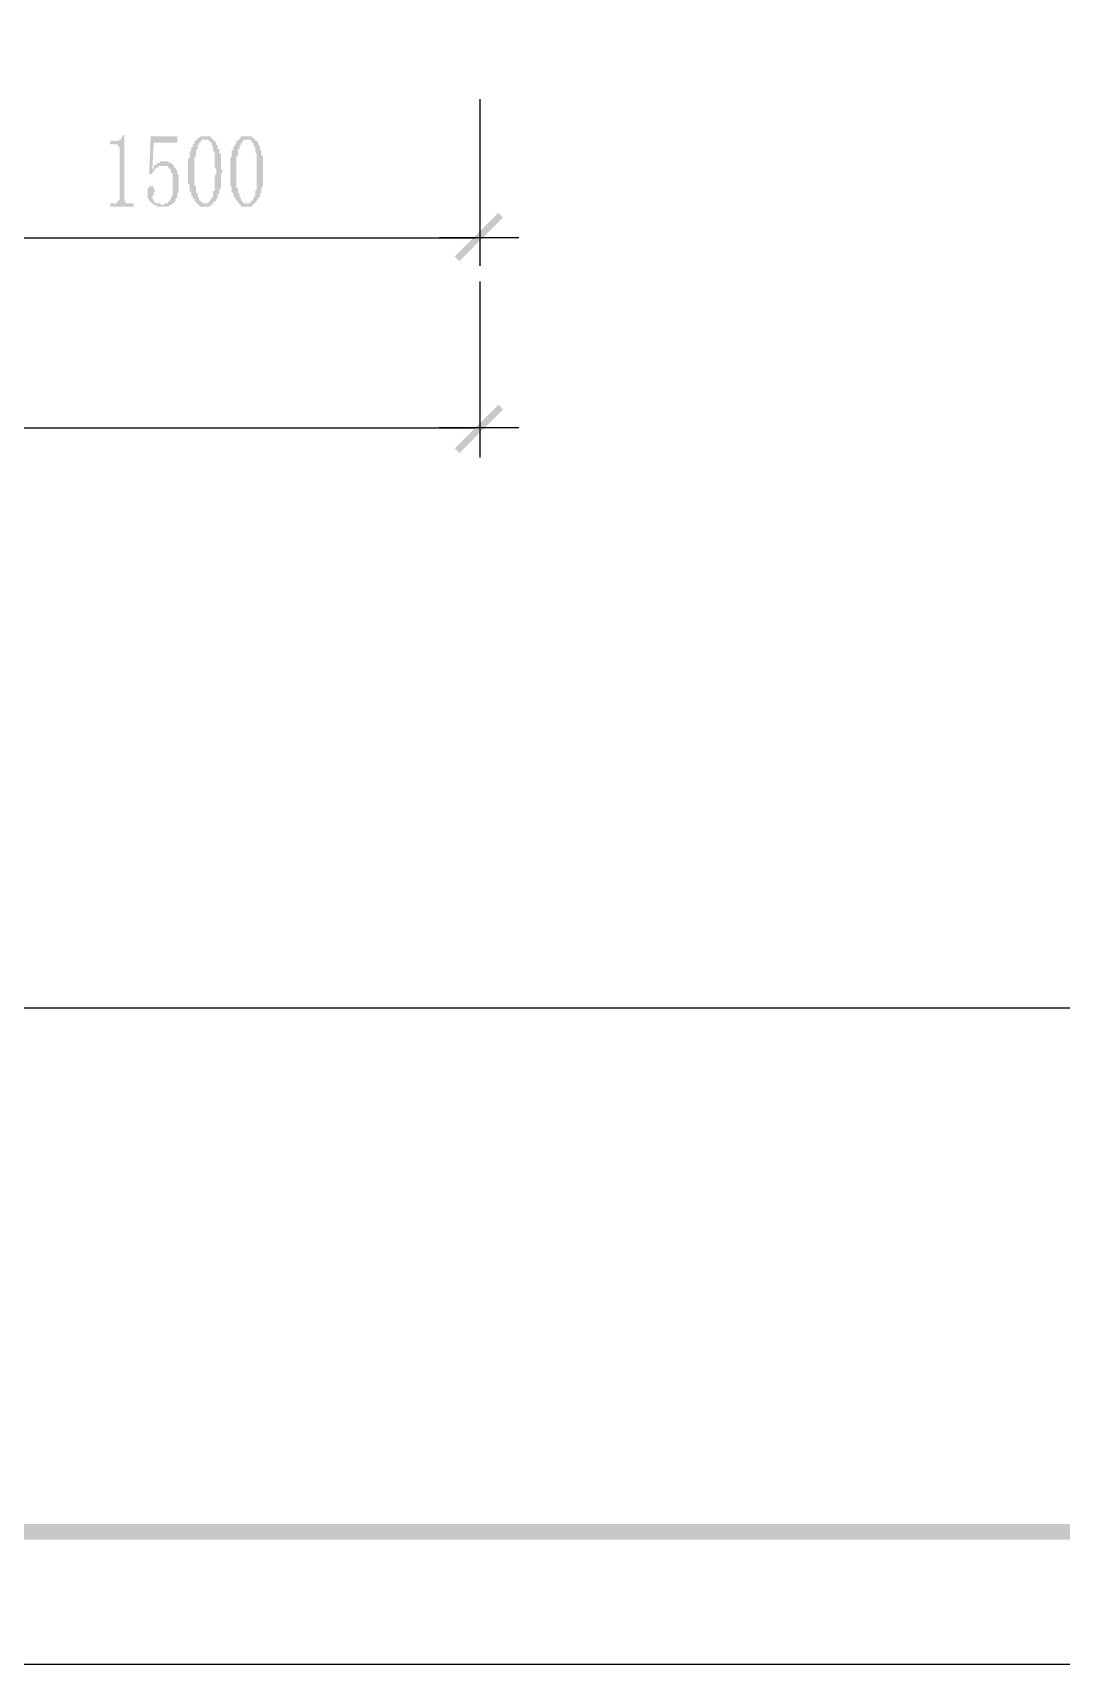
# Model space of a CAD drawing. Header units: inches. Extents: x 11 to 286, y 6 to 196.
# Drawn here: x 162.25 to 190.18, y 5.64 to 49.95 of the extents above; entities that cross this region are included whole.
import ezdxf

# ---------------------------------------------------------------- set-up
doc = ezdxf.new("R2010")
doc.units = ezdxf.units.IN
doc.header["$MEASUREMENT"] = 0
doc.layers.add('PDF_几何图形', color=7, linetype='Continuous')
doc.layers.add('PDF_实体填充', color=7, linetype='Continuous', true_color=0xffffff)

msp = doc.modelspace()

# ---------------------------------------------------------------- hatches: boundary and pattern name
at = {"layer": 'PDF_实体填充', "transparency": 33554559}
h = msp.add_hatch(color=7, dxfattribs=at)
h.paths.add_polyline_path([(254.734, 9.031), (254.31, 9.454), (14.661, 9.031)], flags=0)
h.paths.add_polyline_path([(254.31, 9.454), (14.661, 9.031), (15.085, 9.454)], flags=0)
h.paths.add_polyline_path([(14.661, 9.031), (15.085, 9.454), (14.661, 191.445)], flags=0)
h.paths.add_polyline_path([(15.085, 9.454), (14.661, 191.445), (15.085, 191.022)], flags=0)
h.paths.add_polyline_path([(14.661, 191.445), (15.085, 191.022), (254.734, 191.445)], flags=0)
h.paths.add_polyline_path([(15.085, 191.022), (254.734, 191.445), (254.31, 191.022)], flags=0)
h.paths.add_polyline_path([(254.734, 191.445), (254.31, 191.022), (254.734, 9.031)], flags=0)
h.paths.add_polyline_path([(254.31, 191.022), (254.734, 9.031), (254.31, 9.454), (254.31, 191.022)], flags=0)
for points in [[(164.733, 47.173), (164.733, 45.48), (164.733, 45.438), (164.733, 45.395), (164.775, 45.353), (164.775, 45.311), (164.818, 45.311), (164.86, 45.311), (164.902, 45.311), (164.987, 45.311), (164.987, 45.226), (164.352, 45.226), (164.352, 45.311), (164.437, 45.311), (164.479, 45.311), (164.521, 45.311), (164.564, 45.353), (164.564, 45.395), (164.606, 45.395), (164.606, 45.438), (164.606, 45.48), (164.606, 46.835), (164.564, 46.877), (164.564, 46.919), (164.521, 46.919), (164.352, 46.919), (164.352, 47.004), (164.437, 47.004), (164.479, 47.004), (164.521, 47.004), (164.564, 47.004), (164.606, 47.046), (164.648, 47.046), (164.648, 47.089), (164.691, 47.131), (164.691, 47.173)], [(165.834, 46.454), (165.876, 46.454), (165.918, 46.454), (165.961, 46.411), (166.003, 46.411), (166.045, 46.369), (166.088, 46.327), (166.088, 46.284), (166.13, 46.284), (166.13, 46.242), (166.172, 46.2), (166.172, 46.157), (166.172, 46.115), (166.215, 46.073), (166.215, 46.03), (166.215, 45.988), (166.215, 45.946), (166.215, 45.903), (166.215, 45.861), (166.215, 45.819), (166.215, 45.776), (166.215, 45.734), (166.215, 45.692), (166.215, 45.649), (166.215, 45.607), (166.172, 45.607), (166.172, 45.565), (166.172, 45.522), (166.172, 45.48), (166.13, 45.438), (166.13, 45.395), (166.088, 45.353), (166.088, 45.311), (166.045, 45.311), (166.003, 45.268), (165.961, 45.268), (165.961, 45.226), (165.918, 45.226), (165.876, 45.226), (165.834, 45.226), (165.791, 45.226), (165.749, 45.226), (165.707, 45.226), (165.664, 45.226), (165.622, 45.226), (165.58, 45.268), (165.537, 45.268), (165.495, 45.311), (165.453, 45.353), (165.41, 45.395), (165.41, 45.438), (165.368, 45.438), (165.368, 45.48), (165.368, 45.522), (165.368, 45.565), (165.368, 45.607), (165.368, 45.649), (165.368, 45.692), (165.368, 45.734), (165.41, 45.734), (165.41, 45.776), (165.453, 45.776), (165.495, 45.776), (165.537, 45.776), (165.537, 45.734), (165.537, 45.692), (165.58, 45.649), (165.537, 45.607), (165.537, 45.565), (165.537, 45.522), (165.495, 45.522), (165.495, 45.48), (165.495, 45.438), (165.537, 45.395), (165.537, 45.353), (165.58, 45.353), (165.58, 45.311), (165.622, 45.311), (165.664, 45.311), (165.707, 45.311), (165.749, 45.268), (165.791, 45.268), (165.834, 45.311), (165.876, 45.311), (165.918, 45.311), (165.918, 45.353), (165.961, 45.353), (165.961, 45.395), (166.003, 45.438), (166.003, 45.48), (166.045, 45.522), (166.045, 45.565), (166.045, 45.607), (166.045, 45.649), (166.045, 45.692), (166.045, 45.734), (166.045, 45.776), (166.045, 45.819), (166.045, 45.861), (166.045, 45.903), (166.045, 45.946), (166.045, 45.988), (166.045, 46.03), (166.045, 46.073), (166.045, 46.115), (166.003, 46.157), (166.003, 46.2), (166.003, 46.242), (165.961, 46.242), (165.961, 46.284), (165.918, 46.284), (165.918, 46.327), (165.876, 46.327), (165.834, 46.327), (165.791, 46.327), (165.749, 46.327), (165.707, 46.327), (165.664, 46.327), (165.664, 46.284), (165.622, 46.284), (165.58, 46.284), (165.58, 46.242), (165.537, 46.2), (165.537, 46.157), (165.495, 46.157), (165.495, 46.115), (165.41, 46.115), (165.453, 47.131), (166.172, 47.131), (166.172, 46.962), (165.537, 46.962), (165.495, 46.242), (165.537, 46.284), (165.537, 46.327), (165.58, 46.369), (165.622, 46.369), (165.622, 46.411), (165.664, 46.411), (165.707, 46.411), (165.707, 46.454), (165.749, 46.454), (165.791, 46.454)]]:
    msp.add_hatch(color=7, dxfattribs=at).paths.add_polyline_path(points, flags=0)
h = msp.add_hatch(color=7, dxfattribs=at)
h.paths.add_polyline_path([(166.934, 47.046), (166.892, 47.046), (166.892, 47.046), (166.892, 47.046), (166.85, 47.046), (166.85, 47.046), (166.807, 47.004), (166.807, 47.004), (166.807, 46.962), (166.765, 46.962), (166.765, 46.919), (166.765, 46.919), (166.723, 46.877), (166.723, 46.835), (166.723, 46.835), (166.723, 46.792), (166.723, 46.792), (166.68, 46.75), (166.68, 46.75), (166.68, 46.708), (166.68, 46.708), (166.68, 46.665), (166.68, 46.623), (166.68, 46.623), (166.68, 46.581), (166.638, 46.581), (166.638, 46.538), (166.638, 46.496), (166.638, 46.496), (166.638, 46.454), (166.638, 46.411), (166.638, 46.369), (166.638, 46.369), (166.638, 46.327), (166.638, 46.284), (166.638, 46.242), (166.638, 46.242), (166.638, 46.2), (166.638, 46.2), (166.638, 46.157), (166.638, 46.115), (166.638, 46.073), (166.638, 46.03), (166.638, 46.03), (166.638, 45.988), (166.638, 45.946), (166.638, 45.903), (166.638, 45.903), (166.638, 45.861), (166.638, 45.819), (166.638, 45.819), (166.68, 45.776), (166.68, 45.734), (166.68, 45.734), (166.68, 45.692), (166.68, 45.692), (166.68, 45.649), (166.68, 45.649), (166.68, 45.607), (166.723, 45.607), (166.723, 45.565), (166.723, 45.565), (166.723, 45.522), (166.723, 45.48), (166.765, 45.48), (166.765, 45.438), (166.765, 45.395), (166.807, 45.395), (166.807, 45.353), (166.807, 45.353), (166.85, 45.353), (166.85, 45.311), (166.85, 45.311), (166.892, 45.311), (166.892, 45.311), (166.934, 45.311), (166.934, 45.311), (166.934, 45.311), (166.977, 45.311), (166.977, 45.311), (167.019, 45.311), (167.019, 45.311), (167.019, 45.353), (167.061, 45.353), (167.061, 45.395), (167.061, 45.395), (167.104, 45.438), (167.104, 45.438), (167.104, 45.48), (167.146, 45.48), (167.146, 45.522), (167.146, 45.565), (167.146, 45.565), (167.146, 45.607), (167.146, 45.607), (167.146, 45.649), (167.188, 45.649), (167.188, 45.692), (167.188, 45.692), (167.188, 45.734), (167.188, 45.776), (167.188, 45.776), (167.188, 45.819), (167.188, 45.861), (167.188, 45.861), (167.188, 45.903), (167.188, 45.946), (167.188, 45.988), (167.188, 45.988), (167.188, 46.03), (167.188, 46.073), (167.231, 46.115), (167.231, 46.115), (167.231, 46.157), (167.231, 46.2), (167.231, 46.2), (167.231, 46.242), (167.188, 46.284), (167.188, 46.327), (167.188, 46.369), (167.188, 46.369), (167.188, 46.411), (167.188, 46.454), (167.188, 46.454), (167.188, 46.496), (167.188, 46.538), (167.188, 46.581), (167.188, 46.581), (167.188, 46.623), (167.188, 46.623), (167.188, 46.665), (167.188, 46.708), (167.188, 46.708), (167.146, 46.75), (167.146, 46.75), (167.146, 46.792), (167.146, 46.792), (167.146, 46.835), (167.146, 46.835), (167.146, 46.877), (167.104, 46.877), (167.104, 46.919), (167.104, 46.962), (167.061, 46.962), (167.061, 47.004), (167.061, 47.004), (167.019, 47.004), (167.019, 47.046), (167.019, 47.046), (166.977, 47.046), (166.977, 47.046), (166.934, 47.046), (166.934, 47.046), (166.934, 47.046), (166.934, 47.046)], flags=0)
h.paths.add_polyline_path([(166.934, 45.226), (166.892, 45.226), (166.892, 45.226), (166.85, 45.226), (166.85, 45.226), (166.807, 45.226), (166.807, 45.226), (166.807, 45.226), (166.765, 45.268), (166.765, 45.268), (166.723, 45.268), (166.723, 45.311), (166.68, 45.311), (166.68, 45.353), (166.68, 45.353), (166.638, 45.395), (166.638, 45.395), (166.638, 45.438), (166.596, 45.438), (166.596, 45.48), (166.596, 45.48), (166.596, 45.522), (166.553, 45.522), (166.553, 45.565), (166.553, 45.565), (166.553, 45.607), (166.553, 45.607), (166.511, 45.649), (166.511, 45.649), (166.511, 45.692), (166.511, 45.692), (166.511, 45.734), (166.511, 45.776), (166.511, 45.776), (166.511, 45.819), (166.469, 45.861), (166.469, 45.861), (166.469, 45.903), (166.469, 45.946), (166.469, 45.946), (166.469, 45.988), (166.469, 46.03), (166.469, 46.073), (166.469, 46.073), (166.469, 46.115), (166.469, 46.157), (166.469, 46.2), (166.469, 46.2), (166.469, 46.242), (166.469, 46.284), (166.469, 46.327), (166.469, 46.327), (166.469, 46.369), (166.469, 46.411), (166.469, 46.454), (166.469, 46.454), (166.469, 46.496), (166.469, 46.538), (166.511, 46.538), (166.511, 46.581), (166.511, 46.623), (166.511, 46.623), (166.511, 46.665), (166.511, 46.665), (166.511, 46.708), (166.553, 46.75), (166.553, 46.75), (166.553, 46.792), (166.553, 46.792), (166.553, 46.835), (166.596, 46.835), (166.596, 46.877), (166.596, 46.877), (166.596, 46.919), (166.638, 46.919), (166.638, 46.962), (166.638, 47.004), (166.68, 47.004), (166.68, 47.046), (166.68, 47.046), (166.723, 47.046), (166.723, 47.089), (166.765, 47.089), (166.765, 47.089), (166.807, 47.131), (166.807, 47.131), (166.807, 47.131), (166.85, 47.131), (166.85, 47.131), (166.892, 47.131), (166.892, 47.131), (166.934, 47.131), (166.934, 47.131), (166.977, 47.131), (166.977, 47.131), (167.019, 47.131), (167.019, 47.131), (167.061, 47.131), (167.061, 47.131), (167.104, 47.089), (167.104, 47.089), (167.104, 47.089), (167.146, 47.046), (167.146, 47.046), (167.188, 47.004), (167.188, 47.004), (167.188, 47.004), (167.231, 46.962), (167.231, 46.919), (167.231, 46.919), (167.273, 46.877), (167.273, 46.877), (167.273, 46.835), (167.273, 46.835), (167.273, 46.792), (167.315, 46.792), (167.315, 46.75), (167.315, 46.75), (167.315, 46.708), (167.315, 46.708), (167.315, 46.665), (167.358, 46.665), (167.358, 46.623), (167.358, 46.581), (167.358, 46.581), (167.358, 46.538), (167.358, 46.496), (167.358, 46.496), (167.358, 46.454), (167.358, 46.411), (167.358, 46.369), (167.358, 46.369), (167.358, 46.327), (167.358, 46.284), (167.358, 46.242), (167.4, 46.242), (167.4, 46.2), (167.4, 46.2), (167.4, 46.157), (167.358, 46.115), (167.358, 46.073), (167.358, 46.03), (167.358, 46.03), (167.358, 45.988), (167.358, 45.946), (167.358, 45.946), (167.358, 45.903), (167.358, 45.861), (167.358, 45.819), (167.358, 45.819), (167.358, 45.776), (167.358, 45.776), (167.358, 45.734), (167.315, 45.692), (167.315, 45.692), (167.315, 45.649), (167.315, 45.649), (167.315, 45.607), (167.315, 45.565), (167.273, 45.565), (167.273, 45.522), (167.273, 45.522), (167.273, 45.48), (167.273, 45.48), (167.273, 45.48), (167.231, 45.438), (167.231, 45.438), (167.231, 45.395), (167.188, 45.353), (167.188, 45.353), (167.146, 45.353), (167.146, 45.311), (167.146, 45.311), (167.104, 45.268), (167.104, 45.268), (167.061, 45.268), (167.061, 45.226), (167.061, 45.226), (167.019, 45.226), (167.019, 45.226), (166.977, 45.226), (166.977, 45.226), (166.934, 45.226), (166.934, 45.226), (166.934, 45.226), (166.934, 45.226)], flags=0)
h = msp.add_hatch(color=7, dxfattribs=at)
h.paths.add_polyline_path([(168.077, 47.046), (168.035, 47.046), (168.035, 47.046), (167.993, 47.046), (167.993, 47.046), (167.993, 47.046), (167.95, 47.004), (167.95, 47.004), (167.95, 46.962), (167.908, 46.962), (167.908, 46.919), (167.908, 46.919), (167.866, 46.877), (167.866, 46.835), (167.866, 46.835), (167.866, 46.792), (167.823, 46.792), (167.823, 46.75), (167.823, 46.75), (167.823, 46.708), (167.823, 46.708), (167.823, 46.665), (167.823, 46.623), (167.823, 46.623), (167.781, 46.581), (167.781, 46.581), (167.781, 46.538), (167.781, 46.496), (167.781, 46.496), (167.781, 46.454), (167.781, 46.411), (167.781, 46.369), (167.781, 46.369), (167.781, 46.327), (167.781, 46.284), (167.781, 46.242), (167.781, 46.242), (167.781, 46.2), (167.781, 46.2), (167.781, 46.157), (167.781, 46.115), (167.781, 46.073), (167.781, 46.03), (167.781, 46.03), (167.781, 45.988), (167.781, 45.946), (167.781, 45.903), (167.781, 45.903), (167.781, 45.861), (167.781, 45.819), (167.781, 45.819), (167.781, 45.776), (167.781, 45.734), (167.823, 45.734), (167.823, 45.692), (167.823, 45.692), (167.823, 45.649), (167.823, 45.649), (167.823, 45.607), (167.823, 45.607), (167.866, 45.565), (167.866, 45.565), (167.866, 45.522), (167.866, 45.48), (167.866, 45.48), (167.908, 45.438), (167.908, 45.395), (167.908, 45.395), (167.95, 45.353), (167.95, 45.353), (167.95, 45.353), (167.993, 45.311), (167.993, 45.311), (168.035, 45.311), (168.035, 45.311), (168.035, 45.311), (168.077, 45.311), (168.077, 45.311), (168.12, 45.311), (168.12, 45.311), (168.12, 45.311), (168.162, 45.311), (168.162, 45.353), (168.162, 45.353), (168.204, 45.395), (168.204, 45.395), (168.247, 45.438), (168.247, 45.438), (168.247, 45.48), (168.247, 45.48), (168.289, 45.522), (168.289, 45.565), (168.289, 45.565), (168.289, 45.607), (168.289, 45.607), (168.289, 45.649), (168.289, 45.649), (168.331, 45.692), (168.331, 45.692), (168.331, 45.734), (168.331, 45.776), (168.331, 45.776), (168.331, 45.819), (168.331, 45.861), (168.331, 45.861), (168.331, 45.903), (168.331, 45.946), (168.331, 45.988), (168.331, 45.988), (168.331, 46.03), (168.331, 46.073), (168.331, 46.115), (168.331, 46.115), (168.331, 46.157), (168.331, 46.2), (168.331, 46.2), (168.331, 46.242), (168.331, 46.284), (168.331, 46.327), (168.331, 46.369), (168.331, 46.369), (168.331, 46.411), (168.331, 46.454), (168.331, 46.454), (168.331, 46.496), (168.331, 46.538), (168.331, 46.581), (168.331, 46.581), (168.331, 46.623), (168.331, 46.623), (168.331, 46.665), (168.289, 46.708), (168.289, 46.708), (168.289, 46.75), (168.289, 46.75), (168.289, 46.792), (168.289, 46.792), (168.289, 46.835), (168.289, 46.835), (168.247, 46.877), (168.247, 46.877), (168.247, 46.919), (168.247, 46.962), (168.204, 46.962), (168.204, 47.004), (168.204, 47.004), (168.162, 47.004), (168.162, 47.046), (168.12, 47.046), (168.12, 47.046), (168.12, 47.046), (168.077, 47.046), (168.077, 47.046), (168.077, 47.046), (168.077, 47.046)], flags=0)
h.paths.add_polyline_path([(168.077, 45.226), (168.035, 45.226), (168.035, 45.226), (167.993, 45.226), (167.993, 45.226), (167.95, 45.226), (167.95, 45.226), (167.908, 45.226), (167.908, 45.268), (167.908, 45.268), (167.866, 45.268), (167.866, 45.311), (167.823, 45.311), (167.823, 45.353), (167.823, 45.353), (167.781, 45.395), (167.781, 45.395), (167.739, 45.438), (167.739, 45.438), (167.739, 45.48), (167.739, 45.48), (167.696, 45.522), (167.696, 45.522), (167.696, 45.565), (167.696, 45.565), (167.696, 45.607), (167.654, 45.607), (167.654, 45.649), (167.654, 45.649), (167.654, 45.692), (167.654, 45.692), (167.654, 45.734), (167.654, 45.776), (167.612, 45.776), (167.612, 45.819), (167.612, 45.861), (167.612, 45.861), (167.612, 45.903), (167.612, 45.946), (167.612, 45.946), (167.612, 45.988), (167.612, 46.03), (167.612, 46.073), (167.612, 46.073), (167.612, 46.115), (167.612, 46.157), (167.612, 46.2), (167.612, 46.2), (167.612, 46.242), (167.612, 46.284), (167.612, 46.327), (167.612, 46.327), (167.612, 46.369), (167.612, 46.411), (167.612, 46.454), (167.612, 46.454), (167.612, 46.496), (167.612, 46.538), (167.612, 46.538), (167.654, 46.581), (167.654, 46.623), (167.654, 46.623), (167.654, 46.665), (167.654, 46.665), (167.654, 46.708), (167.654, 46.75), (167.696, 46.75), (167.696, 46.792), (167.696, 46.792), (167.696, 46.835), (167.696, 46.835), (167.739, 46.877), (167.739, 46.877), (167.739, 46.919), (167.781, 46.919), (167.781, 46.962), (167.781, 47.004), (167.823, 47.004), (167.823, 47.046), (167.823, 47.046), (167.866, 47.046), (167.866, 47.089), (167.908, 47.089), (167.908, 47.089), (167.908, 47.131), (167.95, 47.131), (167.95, 47.131), (167.993, 47.131), (167.993, 47.131), (168.035, 47.131), (168.035, 47.131), (168.077, 47.131), (168.077, 47.131), (168.12, 47.131), (168.12, 47.131), (168.162, 47.131), (168.162, 47.131), (168.162, 47.131), (168.204, 47.131), (168.204, 47.089), (168.247, 47.089), (168.247, 47.089), (168.289, 47.046), (168.289, 47.046), (168.289, 47.004), (168.331, 47.004), (168.331, 47.004), (168.374, 46.962), (168.374, 46.919), (168.374, 46.919), (168.374, 46.877), (168.416, 46.877), (168.416, 46.835), (168.416, 46.835), (168.416, 46.792), (168.416, 46.792), (168.458, 46.75), (168.458, 46.75), (168.458, 46.708), (168.458, 46.708), (168.458, 46.665), (168.458, 46.665), (168.458, 46.623), (168.501, 46.581), (168.501, 46.581), (168.501, 46.538), (168.501, 46.496), (168.501, 46.496), (168.501, 46.454), (168.501, 46.411), (168.501, 46.369), (168.501, 46.369), (168.501, 46.327), (168.501, 46.284), (168.501, 46.242), (168.501, 46.242), (168.501, 46.2), (168.501, 46.2), (168.501, 46.157), (168.501, 46.115), (168.501, 46.073), (168.501, 46.03), (168.501, 46.03), (168.501, 45.988), (168.501, 45.946), (168.501, 45.946), (168.501, 45.903), (168.501, 45.861), (168.501, 45.819), (168.501, 45.819), (168.501, 45.776), (168.501, 45.776), (168.458, 45.734), (168.458, 45.692), (168.458, 45.692), (168.458, 45.649), (168.458, 45.649), (168.458, 45.607), (168.416, 45.565), (168.416, 45.565), (168.416, 45.522), (168.416, 45.522), (168.416, 45.48), (168.374, 45.48), (168.374, 45.48), (168.374, 45.438), (168.374, 45.438), (168.331, 45.395), (168.331, 45.353), (168.331, 45.353), (168.289, 45.353), (168.289, 45.311), (168.247, 45.311), (168.247, 45.268), (168.247, 45.268), (168.204, 45.268), (168.204, 45.226), (168.162, 45.226), (168.162, 45.226), (168.12, 45.226), (168.12, 45.226), (168.12, 45.226), (168.077, 45.226), (168.077, 45.226), (168.077, 45.226), (168.077, 45.226)], flags=0)
h = msp.add_hatch(color=7, dxfattribs=at)
h.paths.add_polyline_path([(175.02, 44.93), (174.893, 45.057), (173.835, 43.744)], flags=0)
h.paths.add_polyline_path([(174.893, 45.057), (173.835, 43.744), (173.708, 43.871), (174.893, 45.057)], flags=0)
h = msp.add_hatch(color=7, dxfattribs=at)
h.paths.add_polyline_path([(175.02, 39.723), (174.893, 39.85), (173.835, 38.537)], flags=0)
h.paths.add_polyline_path([(174.893, 39.85), (173.835, 38.537), (173.708, 38.664), (174.893, 39.85)], flags=0)

# ---------------------------------------------------------------- linework, layer by layer
at = {"layer": 'PDF_几何图形'}
for p, q in [((174.385, 48.147), (174.385, 43.617)), ((158.595, 44.379), (174.258, 44.379)), ((175.443, 44.379), (173.284, 44.379)), ((174.385, 43.194), (174.385, 38.41)), ((68.34, 39.215), (174.258, 39.215)), ((175.443, 39.215), (173.284, 39.215))]:
    msp.add_line(p, q, dxfattribs=at)
for points in [[(10.767, 196.06), (286.103, 196.06), (286.103, 5.644), (10.767, 5.644)], [(14.873, 23.467), (254.522, 23.467), (254.522, 191.234), (14.873, 191.234)]]:
    msp.add_lwpolyline(points, close=True, dxfattribs=at)

doc.saveas('drawing.dxf')
